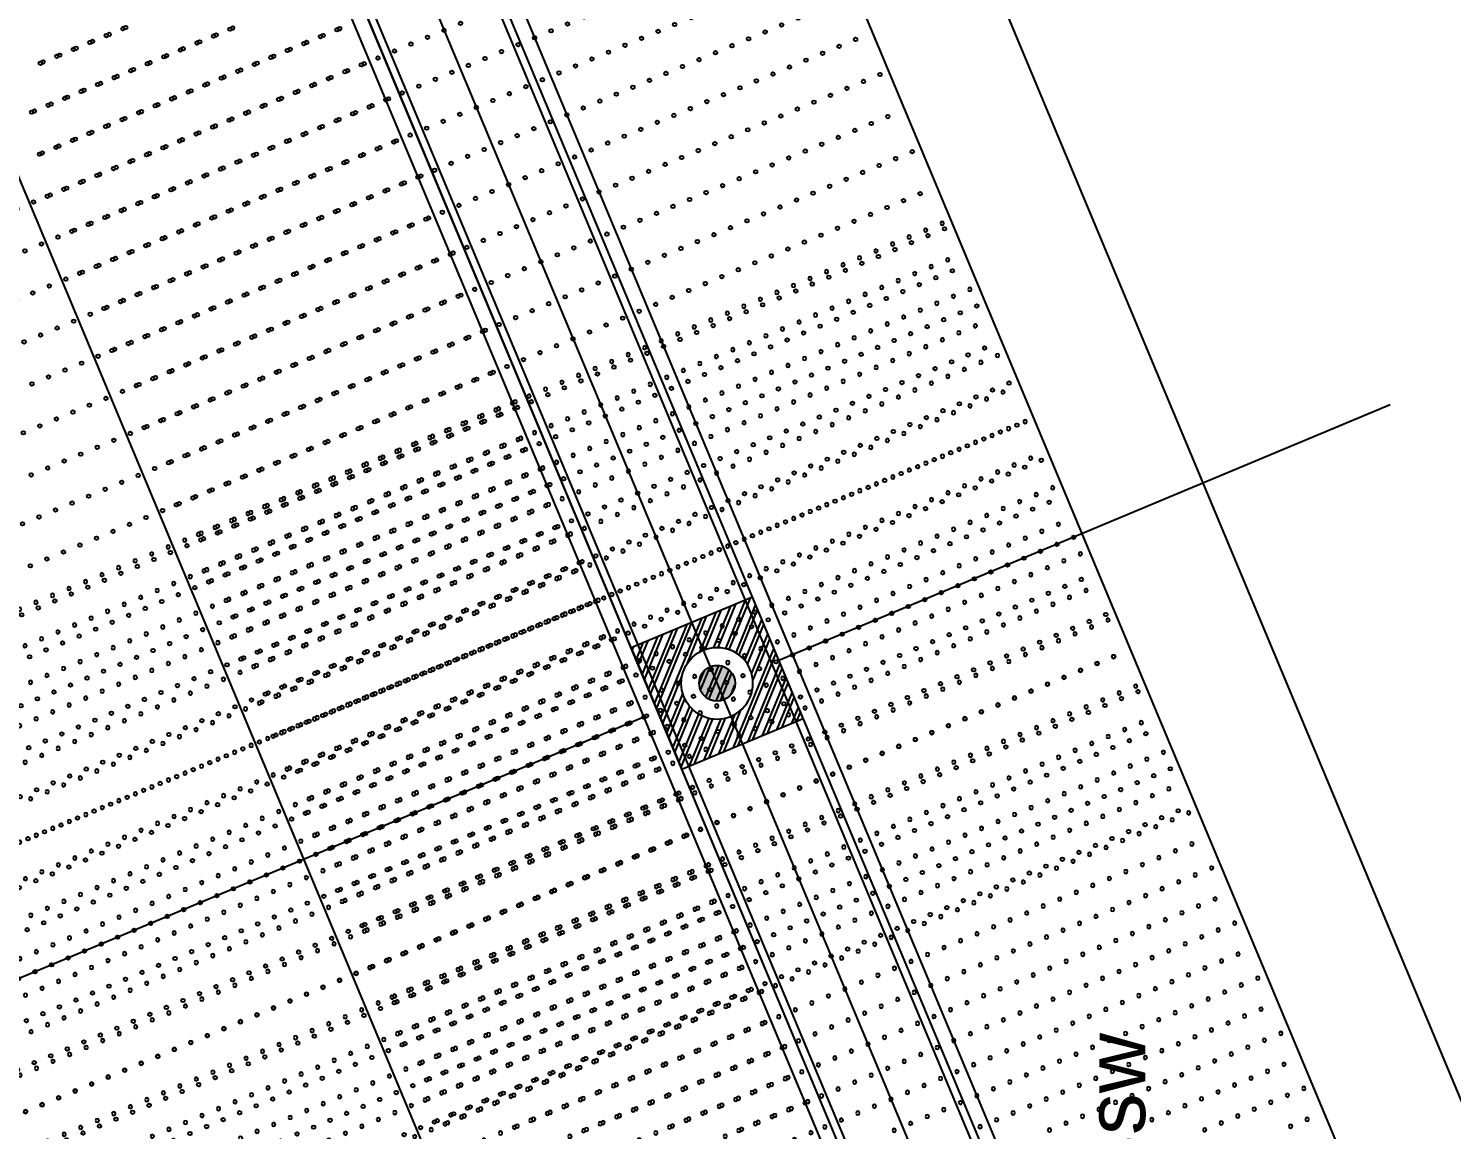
# Model space of a CAD drawing. Header units: millimetres. Extents: x 712803 to 922331, y -1382701 to -1225629.
# Drawn here: x 791282 to 793665, y -1321699 to -1319855 of the extents above; entities that cross this region are included whole.
import ezdxf
from ezdxf.enums import TextEntityAlignment as Align

# ---------------------------------------------------------------- set-up
doc = ezdxf.new("R2010")
doc.units = ezdxf.units.MM
doc.header["$LTSCALE"] = 10
doc.header["$MEASUREMENT"] = 0
doc.linetypes.add('CENTER', pattern=[50.8, 31.75, -6.35, 6.35, -6.35])
for name, color, linetype in [('I—平顶—分格线', 8, 'Continuous'), ('I—平顶—喷淋', 21, 'Continuous'), ('I—平顶—填充01(线状)', 8, 'Continuous'), ('I—平顶—暖通', 144, 'Continuous'), ('I—平顶—灯具', 62, 'Continuous'), ('I—平顶—造型', 122, 'Continuous'), ('I—装饰—尺寸标注', 232, 'Continuous')]:
    doc.layers.add(name, color=color, linetype=linetype)
doc.styles.add('ARIAL', font='arial.ttf')
doc.styles.get("Standard").update_dxf_attribs({"font": 'arial.ttf'})
doc.dimstyles.new('\\M+19557\\M+18F80', dxfattribs={"dimtxt": 2.5, "dimasz": 0.8, "dimexe": 0, "dimexo": 0, "dimgap": 1, "dimtad": 1, "dimdec": 0, "dimzin": 0, "dimdsep": 46, "dimtxsty": 'Standard', "dimblk": 'DOT', "dimcen": 1, "dimaunit": 1, "dimadec": 3, "dimazin": 0, "dimtfac": 1, "dimtdec": 0, "dimtmove": 2, "dimatfit": 3, "dimfxl": 0, "dimtolj": 1, "dimtzin": 0, "dimarcsym": 0})
doc.dimstyles.new('XD30', dxfattribs={"dimscale": 30, "dimtxt": 2.5, "dimasz": 1, "dimexe": 1, "dimexo": 1, "dimgap": 0.8, "dimtad": 1, "dimdec": 0, "dimrnd": 5, "dimdsep": 46, "dimtxsty": 'ARIAL', "dimblk1": 'ARCHTICK', "dimblk2": 'ARCHTICK', "dimsah": 1, "dimcen": -0.9, "dimdle": 1, "dimclrd": 256, "dimclre": 256, "dimclrt": 40, "dimaunit": 1, "dimadec": 0, "dimazin": 0, "dimtfac": 0.35, "dimtdec": 0, "dimtix": 1, "dimtmove": 2, "dimatfit": 3, "dimldrblk": 'ARCHTICK', "dimfxl": 0, "dimtvp": 0.8, "dimtolj": 1, "dimtzin": 0, "dimarcsym": 0})

# ---------------------------------------------------------------- blocks, each defined once
blk = doc.blocks.new('_ArchTick')
at = {"color": 0, "linetype": 'ByBlock', "const_width": 0.15}
blk.add_lwpolyline([(-0.5, -0.5), (0.5, 0.5)], dxfattribs=at)
blk = doc.blocks.new('*D1586')
at = {"layer": 'Defpoints', "color": 0, "ltscale": 50, "transparency": 16777216}
for p in [(712802.6, -1325596.1, 277.1), (794966.1, -1327810.6, 276.8), (794557.8, -1327981.3)]:
    blk.add_point(p, dxfattribs=at)
at = {"layer": 'I—装饰—尺寸标注', "lineweight": -2, "ltscale": 50, "transparency": 16777216}
for p, q in [((781534.8, -1296829.9), (794569.3, -1328009)), ((781408, -1296915.4), (781574.1, -1296846)), ((794673.4, -1327932.9), (794530.1, -1327992.9))]:
    blk.add_line(p, q, dxfattribs=at)
at = {"layer": 'I—装饰—尺寸标注', "lineweight": -2, "ltscale": 50, "transparency": 16777216, "xscale": 30, "yscale": 30, "zscale": 30}
for p, rotation in [((781546.4, -1296857.5), 112.6875065896419), ((794557.8, -1327981.3), 292.6875065896419)]:
    blk.add_blockref('_ArchTick', p, dxfattribs=dict(at, rotation=rotation))
at = {"layer": 'I—装饰—尺寸标注', "color": 40, "ltscale": 50, "transparency": 16777216, "insert": (788109.6, -1312395.4), "char_height": 75, "attachment_point": 5, "rotation": 292.6875, "style": 'ARIAL'}
blk.add_mtext('\\A1;33735', dxfattribs=at)
blk = doc.blocks.new('*U1700')
for p, q in [((269.01, 80.59), (3847.14, 80.59)), ((273.75, 75.85), (3842.4, 75.85)), ((273.75, 40.3), (3842.4, 40.3)), ((3847.14, 0), (269.01, 0)), ((3842.4, 4.74), (273.75, 4.74))]:
    blk.add_line(p, q)
blk = doc.blocks.new('*D175')
at = {"layer": 'Defpoints', "color": 0, "transparency": 16777216}
for p in [(82.5, 69.3), (82.5, 0), (-82.5, 0)]:
    blk.add_point(p, dxfattribs=at)
at = {"color": 0, "transparency": 16777216, "insert": (69.3, 88.9), "char_height": 15, "attachment_point": 5}
blk.add_mtext('\\A1;165', dxfattribs=at)
blk = doc.blocks.new('_Dot')
at = {"color": 0, "linetype": 'ByBlock', "lineweight": -2}
blk.add_line((-0.5, 0), (-1, 0), dxfattribs=at)
at = {"color": 0, "linetype": 'ByBlock', "const_width": 0.5}
blk.add_lwpolyline([(-0.25, 0, 1), (0.25, 0, 1)], format="xyb", close=True, dxfattribs=at)
blk = doc.blocks.new('上下喷1111')
h = blk.add_hatch(color=256)
h.dxf.hatch_style = 1
edge = h.paths.add_edge_path()
edge.add_arc((0, 0), 0.5, 0, 180)
edge.add_arc((0, 0), 0.5, 180, 360)
at = {"elevation": 0}
for points in [[(-1, 0, -1), (1, 0, 0.084041)], [(-1, 0, 1), (1, 0, -0.084041)]]:
    blk.add_lwpolyline(points, format="xyb", dxfattribs=at)
blk.add_lwpolyline([(0.5, 0, 1), (-0.5, 0, 1)], format="xyb", close=True, dxfattribs=at)
blk = doc.blocks.new('4560')
at = {"layer": 'I—平顶—分格线', "color": 3}
for centre in [(-1590, -20), (-1490, -20), (-1390, -20), (-1290, -20), (-1190, -20), (-1090, -20), (-1640, -35), (-1590, -50), (-1540, -35), (-1490, -50), (-1440, -35), (-1390, -50), (-1340, -35), (-1290, -50), (-1240, -35), (-1190, -50), (-1140, -35), (-1090, -50), (-1640, -65), (-1540, -65), (-1440, -65), (-1340, -65), (-1240, -65), (-1140, -65), (-1590, -80), (-1540, -95), (-1490, -80), (-1440, -95), (-1390, -80), (-1340, -95), (-1290, -80), (-1240, -95), (-1190, -80), (-1140, -95), (-1090, -80), (-1590, -110), (-1490, -110), (-1390, -110), (-1290, -110), (-1190, -110), (-1090, -110), (-1590, -140), (-1540, -125), (-1490, -140), (-1440, -125), (-1390, -140), (-1340, -125), (-1290, -140), (-1240, -125), (-1190, -140), (-1140, -125), (-1090, -140), (-1540, -155), (-1440, -155), (-1340, -155), (-1240, -155), (-1140, -155), (-1590, -170), (-1540, -185), (-1490, -170), (-1440, -185), (-1390, -170), (-1340, -185), (-1290, -170), (-1240, -185), (-1190, -170), (-1140, -185), (-1090, -170), (-1590, -200), (-1540, -215), (-1490, -200), (-1440, -215), (-1390, -200), (-1340, -215), (-1290, -200), (-1240, -215), (-1190, -200), (-1140, -215), (-1090, -200), (-1490, -230), (-1390, -230), (-1290, -230), (-1190, -230), (-1090, -230), (-1540, -245), (-1490, -260), (-1440, -245), (-1390, -260), (-1340, -245), (-1290, -260), (-1240, -245), (-1190, -260), (-1140, -245), (-1090, -260), (-1540, -275), (-1440, -275), (-1340, -275), (-1240, -275), (-1140, -275), (-1540, -305), (-1490, -290), (-1440, -305), (-1390, -290), (-1340, -305), (-1290, -290), (-1240, -305), (-1190, -290), (-1140, -305), (-1090, -290), (-1490, -320), (-1440, -335), (-1390, -320), (-1340, -335), (-1290, -320), (-1240, -335), (-1190, -320), (-1140, -335), (-1090, -320), (-1490, -350), (-1390, -350), (-1290, -350), (-1190, -350), (-1090, -350), (-1490, -380), (-1440, -365), (-1390, -380), (-1340, -365), (-1290, -380), (-1240, -365), (-1190, -380), (-1140, -365), (-1090, -380), (-1440, -395), (-1340, -395), (-1240, -395), (-1140, -395), (-1490, -410), (-1440, -425), (-1390, -410), (-1340, -425), (-1290, -410), (-1240, -425), (-1190, -410), (-1140, -425), (-1090, -410), (-1490, -440), (-1440, -455), (-1390, -440), (-1340, -455), (-1290, -440), (-1240, -455), (-1190, -440), (-1140, -455), (-1090, -440), (-1390, -470), (-1290, -470), (-1190, -470), (-1090, -470), (-1440, -485), (-1390, -500), (-1340, -485), (-1290, -500), (-1240, -485), (-1190, -500), (-1140, -485), (-1090, -500), (-1440, -515), (-1340, -515), (-1240, -515), (-1140, -515), (-1440, -545), (-1390, -530), (-1340, -545), (-1290, -530), (-1240, -545), (-1190, -530), (-1140, -545), (-1090, -530), (-1390, -560), (-1290, -560), (-1190, -560), (-1090, -560), (-1390, -590), (-1340, -575), (-1290, -590), (-1240, -575), (-1190, -590), (-1140, -575), (-1090, -590), (-1390, -620), (-1340, -605), (-1290, -620), (-1240, -605), (-1190, -620), (-1140, -605), (-1090, -620), (-1340, -635), (-1240, -635), (-1140, -635), (-1390, -650), (-1340, -665), (-1290, -650), (-1240, -665), (-1190, -650), (-1140, -665), (-1090, -650), (-1390, -680), (-1290, -680), (-1190, -680), (-1090, -680), (-1340, -695), (-1290, -710), (-1240, -695), (-1190, -710), (-1140, -695), (-1090, -710), (-1340, -725), (-1290, -740), (-1240, -725), (-1190, -740), (-1140, -725), (-1090, -740), (-1340, -755), (-1240, -755), (-1140, -755), (-1340, -785), (-1290, -770), (-1240, -785), (-1190, -770), (-1140, -785), (-1090, -770), (-1290, -800), (-1190, -800), (-1090, -800), (-1290, -830), (-1240, -815), (-1190, -830), (-1140, -815), (-1090, -830), (-1290, -860), (-1240, -845), (-1190, -860), (-1140, -845), (-1090, -860), (-1240, -875), (-1140, -875), (-1290, -890), (-1240, -905), (-1190, -890), (-1140, -905), (-1090, -890), (-1290, -920), (-1190, -920), (-1090, -920), (-1240, -935), (-1190, -950), (-1140, -935), (-1090, -950), (-1240, -965), (-1190, -980), (-1140, -965), (-1090, -980), (-1240, -995), (-1140, -995), (-1240, -1025), (-1190, -1010), (-1140, -1025), (-1090, -1010), (-1190, -1040), (-1090, -1040), (-1190, -1070), (-1140, -1055), (-1090, -1070), (-1140, -1085), (-1190, -1100), (-1140, -1115), (-1090, -1100), (-1190, -1130), (-1140, -1145), (-1090, -1130), (-1190, -1160), (-1090, -1160), (-1140, -1175), (-1090, -1190), (-1140, -1205), (-1140, -1235), (-1090, -1220), (-1140, -1265), (-1090, -1250), (-1090, -1280), (-1090, -1310), (-1090, -1340), (-1090, -1370)]:
    blk.add_circle(centre, 3, dxfattribs=at)
at = {"layer": 'I—平顶—分格线'}
for centre in [(-980, -20), (-860, -20), (-740, -20), (-620, -20), (-500, -20), (-380, -20), (-260, -20), (-140, -20), (-20, -20), (-1040, -35), (-980, -50), (-920, -35), (-860, -50), (-800, -35), (-740, -50), (-680, -35), (-620, -50), (-560, -35), (-500, -50), (-440, -35), (-380, -50), (-320, -35), (-260, -50), (-200, -35), (-140, -50), (-80, -35), (-20, -50), (-1040, -65), (-920, -65), (-800, -65), (-680, -65), (-560, -65), (-440, -65), (-320, -65), (-200, -65), (-80, -65), (-1040, -95), (-980, -80), (-920, -95), (-860, -80), (-800, -95), (-740, -80), (-680, -95), (-620, -80), (-560, -95), (-500, -80), (-440, -95), (-380, -80), (-320, -95), (-260, -80), (-200, -95), (-140, -80), (-80, -95), (-20, -80), (-980, -110), (-860, -110), (-740, -110), (-620, -110), (-500, -110), (-380, -110), (-260, -110), (-140, -110), (-20, -110), (-1040, -125), (-980, -140), (-920, -125), (-860, -140), (-800, -125), (-740, -140), (-680, -125), (-620, -140), (-560, -125), (-500, -140), (-440, -125), (-380, -140), (-320, -125), (-260, -140), (-200, -125), (-140, -140), (-80, -125), (-20, -140), (-1040, -155), (-920, -155), (-800, -155), (-680, -155), (-560, -155), (-440, -155), (-320, -155), (-200, -155), (-80, -155), (-1040, -185), (-980, -170), (-920, -185), (-860, -170), (-800, -185), (-740, -170), (-680, -185), (-620, -170), (-560, -185), (-500, -170), (-440, -185), (-380, -170), (-320, -185), (-260, -170), (-200, -185), (-140, -170), (-80, -185), (-20, -170), (-1040, -215), (-980, -200), (-920, -215), (-860, -200), (-800, -215), (-740, -200), (-680, -215), (-620, -200), (-560, -215), (-500, -200), (-440, -215), (-380, -200), (-320, -215), (-260, -200), (-200, -215), (-140, -200), (-80, -215), (-20, -200), (-980, -230), (-860, -230), (-740, -230), (-620, -230), (-500, -230), (-380, -230), (-260, -230), (-140, -230), (-20, -230), (-1040, -245), (-980, -260), (-920, -245), (-860, -260), (-800, -245), (-740, -260), (-680, -245), (-620, -260), (-560, -245), (-500, -260), (-440, -245), (-380, -260), (-320, -245), (-260, -260), (-200, -245), (-140, -260), (-80, -245), (-20, -260), (-1040, -275), (-920, -275), (-800, -275), (-680, -275), (-560, -275), (-440, -275), (-320, -275), (-200, -275), (-80, -275), (-1040, -305), (-980, -290), (-920, -305), (-860, -290), (-800, -305), (-740, -290), (-680, -305), (-620, -290), (-560, -305), (-500, -290), (-440, -305), (-380, -290), (-320, -305), (-260, -290), (-200, -305), (-140, -290), (-80, -305), (-20, -290), (-1040, -335), (-980, -320), (-920, -335), (-860, -320), (-800, -335), (-740, -320), (-680, -335), (-620, -320), (-560, -335), (-500, -320), (-440, -335), (-380, -320), (-320, -335), (-260, -320), (-200, -335), (-140, -320), (-80, -335), (-20, -320), (-980, -350), (-860, -350), (-740, -350), (-620, -350), (-500, -350), (-380, -350), (-260, -350), (-140, -350), (-20, -350), (-1040, -365), (-980, -380), (-920, -365), (-860, -380), (-800, -365), (-740, -380), (-680, -365), (-620, -380), (-560, -365), (-500, -380), (-440, -365), (-380, -380), (-320, -365), (-260, -380), (-200, -365), (-140, -380), (-80, -365), (-20, -380), (-1040, -395), (-920, -395), (-800, -395), (-680, -395), (-560, -395), (-440, -395), (-320, -395), (-200, -395), (-80, -395), (-1040, -425), (-980, -410), (-920, -425), (-860, -410), (-800, -425), (-740, -410), (-680, -425), (-620, -410), (-560, -425), (-500, -410), (-440, -425), (-380, -410), (-320, -425), (-260, -410), (-200, -425), (-140, -410), (-80, -425), (-20, -410), (-1040, -455), (-980, -440), (-920, -455), (-860, -440), (-800, -455), (-740, -440), (-680, -455), (-620, -440), (-560, -455), (-500, -440), (-440, -455), (-380, -440), (-320, -455), (-260, -440), (-200, -455), (-140, -440), (-80, -455), (-20, -440), (-980, -470), (-860, -470), (-740, -470), (-620, -470), (-500, -470), (-380, -470), (-260, -470), (-140, -470), (-20, -470), (-1040, -485), (-980, -500), (-920, -485), (-860, -500), (-800, -485), (-740, -500), (-680, -485), (-620, -500), (-560, -485), (-500, -500), (-440, -485), (-380, -500), (-320, -485), (-260, -500), (-200, -485), (-140, -500), (-80, -485), (-20, -500), (-1040, -515), (-920, -515), (-800, -515), (-680, -515), (-560, -515), (-440, -515), (-320, -515), (-200, -515), (-80, -515), (-1040, -545), (-980, -530), (-920, -545), (-860, -530), (-800, -545), (-740, -530), (-680, -545), (-620, -530), (-560, -545), (-500, -530), (-440, -545), (-380, -530), (-320, -545), (-260, -530), (-200, -545), (-140, -530), (-80, -545), (-20, -530), (-980, -560), (-860, -560), (-740, -560), (-620, -560), (-500, -560), (-380, -560), (-260, -560), (-140, -560), (-20, -560), (-1040, -575), (-980, -590), (-920, -575), (-860, -590), (-800, -575), (-740, -590), (-680, -575), (-620, -590), (-560, -575), (-500, -590), (-440, -575), (-380, -590), (-320, -575), (-260, -590), (-200, -575), (-140, -590), (-80, -575), (-20, -590), (-1040, -605), (-980, -620), (-920, -605), (-860, -620), (-800, -605), (-740, -620), (-680, -605), (-620, -620), (-560, -605), (-500, -620), (-440, -605), (-380, -620), (-320, -605), (-260, -620), (-200, -605), (-140, -620), (-80, -605), (-20, -620), (-1040, -635), (-920, -635), (-800, -635), (-680, -635), (-560, -635), (-440, -635), (-320, -635), (-200, -635), (-80, -635), (-1040, -665), (-980, -650), (-920, -665), (-860, -650), (-800, -665), (-740, -650), (-680, -665), (-620, -650), (-560, -665), (-500, -650), (-440, -665), (-380, -650), (-320, -665), (-260, -650), (-200, -665), (-140, -650), (-80, -665), (-20, -650), (-980, -680), (-860, -680), (-740, -680), (-620, -680), (-500, -680), (-380, -680), (-260, -680), (-140, -680), (-20, -680), (-1040, -695), (-980, -710), (-920, -695), (-860, -710), (-800, -695), (-740, -710), (-680, -695), (-620, -710), (-560, -695), (-500, -710), (-440, -695), (-380, -710), (-320, -695), (-260, -710), (-200, -695), (-140, -710), (-80, -695), (-20, -710), (-1040, -725), (-980, -740), (-920, -725), (-860, -740), (-800, -725), (-740, -740), (-680, -725), (-620, -740), (-560, -725), (-500, -740), (-440, -725), (-380, -740), (-320, -725), (-260, -740), (-200, -725), (-140, -740), (-80, -725), (-20, -740), (-1040, -755), (-920, -755), (-800, -755), (-680, -755), (-560, -755), (-440, -755), (-320, -755), (-200, -755), (-80, -755), (-1040, -785), (-980, -770), (-920, -785), (-860, -770), (-800, -785), (-740, -770), (-680, -785), (-620, -770), (-560, -785), (-500, -770), (-440, -785), (-380, -770), (-320, -785), (-260, -770), (-200, -785), (-140, -770), (-80, -785), (-20, -770), (-980, -800), (-860, -800), (-740, -800), (-620, -800), (-500, -800), (-380, -800), (-260, -800), (-140, -800), (-20, -800), (-1040, -815), (-980, -830), (-920, -815), (-860, -830), (-800, -815), (-740, -830), (-680, -815), (-620, -830), (-560, -815), (-500, -830), (-440, -815), (-380, -830), (-320, -815), (-260, -830), (-200, -815), (-140, -830), (-80, -815), (-20, -830), (-1040, -845), (-980, -860), (-920, -845), (-860, -860), (-800, -845), (-740, -860), (-680, -845), (-620, -860), (-560, -845), (-500, -860), (-440, -845), (-380, -860), (-320, -845), (-260, -860), (-200, -845), (-140, -860), (-80, -845), (-20, -860), (-1040, -875), (-920, -875), (-800, -875), (-680, -875), (-560, -875), (-440, -875), (-320, -875), (-200, -875), (-80, -875), (-1040, -905), (-980, -890), (-920, -905), (-860, -890), (-800, -905), (-740, -890), (-680, -905), (-620, -890), (-560, -905), (-500, -890), (-440, -905), (-380, -890), (-320, -905), (-260, -890), (-200, -905), (-140, -890), (-80, -905), (-20, -890), (-980, -920), (-860, -920), (-740, -920), (-620, -920), (-500, -920), (-380, -920), (-260, -920), (-140, -920), (-20, -920), (-1040, -935), (-980, -950), (-920, -935), (-860, -950), (-800, -935), (-740, -950), (-680, -935), (-620, -950), (-560, -935), (-500, -950), (-440, -935), (-380, -950), (-320, -935), (-260, -950), (-200, -935), (-140, -950), (-80, -935), (-20, -950), (-1040, -965), (-980, -980), (-920, -965), (-860, -980), (-800, -965), (-740, -980), (-680, -965), (-620, -980), (-560, -965), (-500, -980), (-440, -965), (-380, -980), (-320, -965), (-260, -980), (-200, -965), (-140, -980), (-80, -965), (-20, -980), (-1040, -995), (-920, -995), (-800, -995), (-680, -995), (-560, -995), (-440, -995), (-320, -995), (-200, -995), (-80, -995), (-1040, -1025), (-980, -1010), (-920, -1025), (-860, -1010), (-800, -1025), (-740, -1010), (-680, -1025), (-620, -1010), (-560, -1025), (-500, -1010), (-440, -1025), (-380, -1010), (-320, -1025), (-260, -1010), (-200, -1025), (-140, -1010), (-80, -1025), (-20, -1010), (-980, -1040), (-860, -1040), (-740, -1040), (-620, -1040), (-500, -1040), (-380, -1040), (-260, -1040), (-140, -1040), (-20, -1040), (-1040, -1055), (-980, -1070), (-920, -1055), (-860, -1070), (-800, -1055), (-740, -1070), (-680, -1055), (-620, -1070), (-560, -1055), (-500, -1070), (-440, -1055), (-380, -1070), (-320, -1055), (-260, -1070), (-200, -1055), (-140, -1070), (-80, -1055), (-20, -1070), (-1040, -1085), (-920, -1085), (-800, -1085), (-680, -1085), (-560, -1085), (-440, -1085), (-320, -1085), (-200, -1085), (-80, -1085), (-1040, -1115), (-980, -1100), (-920, -1115), (-860, -1100), (-800, -1115), (-740, -1100), (-680, -1115), (-620, -1100), (-560, -1115), (-500, -1100), (-440, -1115), (-380, -1100), (-320, -1115), (-260, -1100), (-200, -1115), (-140, -1100), (-80, -1115), (-20, -1100), (-1040, -1145), (-980, -1130), (-920, -1145), (-860, -1130), (-800, -1145), (-740, -1130), (-680, -1145), (-620, -1130), (-560, -1145), (-500, -1130), (-440, -1145), (-380, -1130), (-320, -1145), (-260, -1130), (-200, -1145), (-140, -1130), (-80, -1145), (-20, -1130), (-980, -1160), (-860, -1160), (-740, -1160), (-620, -1160), (-500, -1160), (-380, -1160), (-260, -1160), (-140, -1160), (-20, -1160), (-1040, -1175), (-980, -1190), (-920, -1175), (-860, -1190), (-800, -1175), (-740, -1190), (-680, -1175), (-620, -1190), (-560, -1175), (-500, -1190), (-440, -1175), (-380, -1190), (-320, -1175), (-260, -1190), (-200, -1175), (-140, -1190), (-80, -1175), (-20, -1190), (-1040, -1205), (-920, -1205), (-800, -1205), (-680, -1205), (-560, -1205), (-440, -1205), (-320, -1205), (-200, -1205), (-80, -1205), (-1040, -1235), (-980, -1220), (-920, -1235), (-860, -1220), (-800, -1235), (-740, -1220), (-680, -1235), (-620, -1220), (-560, -1235), (-500, -1220), (-440, -1235), (-380, -1220), (-320, -1235), (-260, -1220), (-200, -1235), (-140, -1220), (-80, -1235), (-20, -1220), (-1040, -1265), (-980, -1250), (-920, -1265), (-860, -1250), (-800, -1265), (-740, -1250), (-680, -1265), (-620, -1250), (-560, -1265), (-500, -1250), (-440, -1265), (-380, -1250), (-320, -1265), (-260, -1250), (-200, -1265), (-140, -1250), (-80, -1265), (-20, -1250), (-980, -1280), (-860, -1280), (-740, -1280), (-620, -1280), (-500, -1280), (-380, -1280), (-260, -1280), (-140, -1280), (-20, -1280), (-1040, -1295), (-980, -1310), (-920, -1295), (-860, -1310), (-800, -1295), (-740, -1310), (-680, -1295), (-620, -1310), (-560, -1295), (-500, -1310), (-440, -1295), (-380, -1310), (-320, -1295), (-260, -1310), (-200, -1295), (-140, -1310), (-80, -1295), (-20, -1310), (-1040, -1325), (-920, -1325), (-800, -1325), (-680, -1325), (-560, -1325), (-440, -1325), (-320, -1325), (-200, -1325), (-80, -1325), (-1040, -1355), (-980, -1340), (-920, -1355), (-860, -1340), (-800, -1355), (-740, -1340), (-680, -1355), (-620, -1340), (-560, -1355), (-500, -1340), (-440, -1355), (-380, -1340), (-320, -1355), (-260, -1340), (-200, -1355), (-140, -1340), (-80, -1355), (-20, -1340), (-1040, -1385), (-980, -1370), (-920, -1385), (-860, -1370), (-800, -1385), (-740, -1370), (-680, -1385), (-620, -1370), (-560, -1385), (-500, -1370), (-440, -1385), (-380, -1370), (-320, -1385), (-260, -1370), (-200, -1385), (-140, -1370), (-80, -1385), (-20, -1370)]:
    blk.add_circle(centre, 3, dxfattribs=at)
blk = doc.blocks.new('70')
at = {"layer": 'I—平顶—分格线', "color": 1}
for centre in [(90, -1080), (120, -1080), (150, -1080), (180, -1080), (210, -1080), (240, -1080), (870, -1080), (900, -1080), (930, -1080), (960, -1080), (990, -1080), (1020, -1080), (45, -1150), (75, -1150), (105, -1150), (135, -1150), (165, -1150), (195, -1150), (225, -1150), (255, -1150), (285, -1150), (315, -1150), (345, -1150), (375, -1150), (405, -1150), (825, -1150), (855, -1150), (885, -1150), (915, -1150), (945, -1150), (975, -1150), (1005, -1150), (1035, -1150), (1065, -1150), (1095, -1150), (1125, -1150), (1155, -1150), (1185, -1150), (30, -1220), (60, -1220), (90, -1220), (120, -1220), (150, -1220), (180, -1220), (210, -1220), (240, -1220), (270, -1220), (300, -1220), (330, -1220), (360, -1220), (390, -1220), (420, -1220), (450, -1220), (480, -1220), (510, -1220), (540, -1220), (570, -1220), (810, -1220), (840, -1220), (870, -1220), (900, -1220), (930, -1220), (960, -1220), (990, -1220), (1020, -1220), (1050, -1220), (1080, -1220), (1110, -1220), (1140, -1220), (1170, -1220), (1200, -1220), (1230, -1220), (1260, -1220), (1290, -1220), (1320, -1220), (1350, -1220), (15, -1290), (45, -1290), (75, -1290), (105, -1290), (135, -1290), (165, -1290), (195, -1290), (225, -1290), (255, -1290), (285, -1290), (315, -1290), (345, -1290), (375, -1290), (405, -1290), (435, -1290), (465, -1290), (495, -1290), (525, -1290), (555, -1290), (585, -1290), (615, -1290), (645, -1290), (675, -1290), (705, -1290), (735, -1290), (765, -1290), (795, -1290), (825, -1290), (855, -1290), (885, -1290), (915, -1290), (945, -1290), (975, -1290), (1005, -1290), (1035, -1290), (1065, -1290), (1095, -1290), (1125, -1290), (1155, -1290), (1185, -1290), (1215, -1290), (1245, -1290), (1275, -1290), (1305, -1290), (1335, -1290), (1365, -1290), (30, -1360), (60, -1360), (90, -1360), (120, -1360), (150, -1360), (180, -1360), (210, -1360), (240, -1360), (270, -1360), (300, -1360), (330, -1360), (360, -1360), (390, -1360), (420, -1360), (450, -1360), (480, -1360), (510, -1360), (540, -1360), (570, -1360), (600, -1360), (630, -1360), (660, -1360), (690, -1360), (720, -1360), (750, -1360), (780, -1360), (810, -1360), (840, -1360), (870, -1360), (900, -1360), (930, -1360), (960, -1360), (990, -1360), (1020, -1360), (1050, -1360), (1080, -1360), (1110, -1360), (1140, -1360), (1170, -1360), (1200, -1360), (1230, -1360), (1260, -1360), (1290, -1360), (1320, -1360), (1350, -1360), (1380, -1360), (15, -1430), (45, -1430), (75, -1430), (105, -1430), (135, -1430), (165, -1430), (195, -1430), (225, -1430), (255, -1430), (285, -1430), (315, -1430), (345, -1430), (375, -1430), (405, -1430), (435, -1430), (465, -1430), (495, -1430), (525, -1430), (555, -1430), (585, -1430), (615, -1430), (645, -1430), (675, -1430), (705, -1430), (735, -1430), (765, -1430), (795, -1430), (825, -1430), (855, -1430), (885, -1430), (915, -1430), (945, -1430), (975, -1430), (1005, -1430), (1035, -1430), (1065, -1430), (1095, -1430), (1125, -1430), (1155, -1430), (1185, -1430), (1215, -1430), (1245, -1430), (1275, -1430), (1305, -1430), (1335, -1430), (1365, -1430), (30, -1500), (60, -1500), (90, -1500), (120, -1500), (150, -1500), (180, -1500), (210, -1500), (240, -1500), (270, -1500), (300, -1500), (330, -1500), (360, -1500), (390, -1500), (420, -1500), (450, -1500), (480, -1500), (510, -1500), (540, -1500), (570, -1500), (600, -1500), (630, -1500), (660, -1500), (690, -1500), (720, -1500), (750, -1500), (780, -1500), (810, -1500), (840, -1500), (870, -1500), (900, -1500), (930, -1500), (960, -1500), (990, -1500), (1020, -1500), (1050, -1500), (1080, -1500), (1110, -1500), (1140, -1500), (1170, -1500), (1200, -1500), (1230, -1500), (1260, -1500), (1290, -1500), (1320, -1500), (1350, -1500), (1380, -1500), (15, -1570), (45, -1570), (75, -1570), (105, -1570), (135, -1570), (165, -1570), (195, -1570), (225, -1570), (255, -1570), (285, -1570), (315, -1570), (345, -1570), (375, -1570), (405, -1570), (435, -1570), (465, -1570), (495, -1570), (525, -1570), (555, -1570), (585, -1570), (615, -1570), (645, -1570), (675, -1570), (705, -1570), (735, -1570), (765, -1570), (795, -1570), (825, -1570), (855, -1570), (885, -1570), (915, -1570), (945, -1570), (975, -1570), (1005, -1570), (1035, -1570), (1065, -1570), (1095, -1570), (1125, -1570), (1155, -1570), (1185, -1570), (1215, -1570), (1245, -1570), (1275, -1570), (1305, -1570), (1335, -1570), (1365, -1570), (30, -1640), (60, -1640), (90, -1640), (120, -1640), (150, -1640), (180, -1640), (210, -1640), (240, -1640), (270, -1640), (300, -1640), (330, -1640), (360, -1640), (390, -1640), (420, -1640), (450, -1640), (480, -1640), (510, -1640), (540, -1640), (570, -1640), (600, -1640), (630, -1640), (660, -1640), (690, -1640), (720, -1640), (750, -1640), (780, -1640), (810, -1640), (840, -1640), (870, -1640), (900, -1640), (930, -1640), (960, -1640), (990, -1640), (1020, -1640), (1050, -1640), (1080, -1640), (1110, -1640), (1140, -1640), (1170, -1640), (1200, -1640), (1230, -1640), (1260, -1640), (1290, -1640), (1320, -1640), (1350, -1640), (1380, -1640), (15, -1710), (45, -1710), (75, -1710), (105, -1710), (135, -1710), (165, -1710), (195, -1710), (225, -1710), (255, -1710), (285, -1710), (315, -1710), (345, -1710), (375, -1710), (405, -1710), (435, -1710), (465, -1710), (495, -1710), (525, -1710), (555, -1710), (585, -1710), (615, -1710), (645, -1710), (675, -1710), (705, -1710), (735, -1710), (765, -1710), (795, -1710), (825, -1710), (855, -1710), (885, -1710), (915, -1710), (945, -1710), (975, -1710), (1005, -1710), (1035, -1710), (1065, -1710), (1095, -1710), (1125, -1710), (1155, -1710), (1185, -1710), (1215, -1710), (1245, -1710), (1275, -1710), (1305, -1710), (1335, -1710), (1365, -1710), (30, -1780), (60, -1780), (90, -1780), (120, -1780), (150, -1780), (180, -1780), (210, -1780), (240, -1780), (270, -1780), (300, -1780), (330, -1780), (360, -1780), (390, -1780), (420, -1780), (450, -1780), (480, -1780), (510, -1780), (540, -1780), (570, -1780), (600, -1780), (630, -1780), (660, -1780), (690, -1780), (720, -1780), (750, -1780), (780, -1780), (810, -1780), (840, -1780), (870, -1780), (900, -1780), (930, -1780), (960, -1780), (990, -1780), (1020, -1780), (1050, -1780), (1080, -1780), (1110, -1780), (1140, -1780), (1170, -1780), (1200, -1780), (1230, -1780), (1260, -1780), (1290, -1780), (1320, -1780), (1350, -1780), (1380, -1780), (15, -1850), (45, -1850), (75, -1850), (105, -1850), (135, -1850), (165, -1850), (195, -1850), (225, -1850), (255, -1850), (285, -1850), (315, -1850), (345, -1850), (375, -1850), (405, -1850), (435, -1850), (465, -1850), (495, -1850), (525, -1850), (555, -1850), (585, -1850), (615, -1850), (645, -1850), (675, -1850), (705, -1850), (735, -1850), (765, -1850), (795, -1850), (825, -1850), (855, -1850), (885, -1850), (915, -1850), (945, -1850), (975, -1850), (1005, -1850), (1035, -1850), (1065, -1850), (1095, -1850), (1125, -1850), (1155, -1850), (1185, -1850), (1215, -1850), (1245, -1850), (1275, -1850), (1305, -1850), (1335, -1850), (1365, -1850), (30, -1920), (60, -1920), (90, -1920), (120, -1920), (150, -1920), (180, -1920), (210, -1920), (240, -1920), (270, -1920), (300, -1920), (330, -1920), (360, -1920), (390, -1920), (420, -1920), (450, -1920), (480, -1920), (510, -1920), (540, -1920), (570, -1920), (600, -1920), (630, -1920), (660, -1920), (690, -1920), (720, -1920), (750, -1920), (780, -1920), (810, -1920), (840, -1920), (870, -1920), (900, -1920), (930, -1920), (960, -1920), (990, -1920), (1020, -1920), (1050, -1920), (1080, -1920), (1110, -1920), (1140, -1920), (1170, -1920), (1200, -1920), (1230, -1920), (1260, -1920), (1290, -1920), (1320, -1920), (1350, -1920), (1380, -1920), (15, -1990), (45, -1990), (75, -1990), (105, -1990), (135, -1990), (165, -1990), (195, -1990), (225, -1990), (255, -1990), (285, -1990), (315, -1990), (345, -1990), (375, -1990), (405, -1990), (435, -1990), (465, -1990), (495, -1990), (525, -1990), (555, -1990), (585, -1990), (615, -1990), (645, -1990), (675, -1990), (705, -1990), (735, -1990), (765, -1990), (795, -1990), (825, -1990), (855, -1990), (885, -1990), (915, -1990), (945, -1990), (975, -1990), (1005, -1990), (1035, -1990), (1065, -1990), (1095, -1990), (1125, -1990), (1155, -1990), (1185, -1990), (1215, -1990), (1245, -1990), (1275, -1990), (1305, -1990), (1335, -1990), (1365, -1990), (30, -2060), (60, -2060), (90, -2060), (120, -2060), (150, -2060), (180, -2060), (210, -2060), (240, -2060), (270, -2060), (300, -2060), (330, -2060), (360, -2060), (390, -2060), (420, -2060), (450, -2060), (480, -2060), (510, -2060), (540, -2060), (570, -2060), (600, -2060), (630, -2060), (660, -2060), (690, -2060), (720, -2060), (750, -2060), (780, -2060), (810, -2060), (840, -2060), (870, -2060), (900, -2060), (930, -2060), (960, -2060), (990, -2060), (1020, -2060), (1050, -2060), (1080, -2060), (1110, -2060), (1140, -2060), (1170, -2060), (1200, -2060), (1230, -2060), (1260, -2060), (1290, -2060), (1320, -2060), (1350, -2060), (1380, -2060), (15, -2130), (45, -2130), (75, -2130), (105, -2130), (135, -2130), (165, -2130), (195, -2130), (225, -2130), (255, -2130), (285, -2130), (315, -2130), (345, -2130), (375, -2130), (405, -2130), (435, -2130), (465, -2130), (495, -2130), (525, -2130), (555, -2130), (585, -2130), (615, -2130), (645, -2130), (675, -2130), (705, -2130), (735, -2130), (765, -2130), (795, -2130), (825, -2130), (855, -2130), (885, -2130), (915, -2130), (945, -2130), (975, -2130), (1005, -2130), (1035, -2130), (1065, -2130), (1095, -2130), (1125, -2130), (1155, -2130), (1185, -2130), (1215, -2130), (1245, -2130), (1275, -2130), (1305, -2130), (1335, -2130), (1365, -2130), (30, -2200), (60, -2200), (90, -2200), (120, -2200), (150, -2200), (180, -2200), (210, -2200), (240, -2200), (270, -2200), (300, -2200), (330, -2200), (360, -2200), (390, -2200), (420, -2200), (450, -2200), (480, -2200), (510, -2200), (540, -2200), (570, -2200), (600, -2200), (630, -2200), (660, -2200), (690, -2200), (720, -2200), (750, -2200), (780, -2200), (810, -2200), (840, -2200), (870, -2200), (900, -2200), (930, -2200), (960, -2200), (990, -2200), (1020, -2200), (1050, -2200), (1080, -2200), (1110, -2200), (1140, -2200), (1170, -2200), (1200, -2200), (1230, -2200), (1260, -2200), (1290, -2200), (1320, -2200), (1350, -2200), (1380, -2200), (15, -2270), (45, -2270), (75, -2270), (105, -2270), (135, -2270), (165, -2270), (195, -2270), (225, -2270), (255, -2270), (285, -2270), (315, -2270), (345, -2270), (375, -2270), (405, -2270), (435, -2270), (465, -2270), (495, -2270), (525, -2270), (555, -2270), (585, -2270), (615, -2270), (645, -2270), (675, -2270), (705, -2270), (735, -2270), (765, -2270), (795, -2270), (825, -2270), (855, -2270), (885, -2270), (915, -2270), (945, -2270), (975, -2270), (1005, -2270), (1035, -2270), (1065, -2270), (1095, -2270), (1125, -2270), (1155, -2270), (1185, -2270), (1215, -2270), (1245, -2270), (1275, -2270), (1305, -2270), (1335, -2270), (1365, -2270), (30, -2340), (60, -2340), (90, -2340), (120, -2340), (150, -2340), (180, -2340), (210, -2340), (240, -2340), (270, -2340), (300, -2340), (330, -2340), (360, -2340), (390, -2340), (420, -2340), (450, -2340), (480, -2340), (510, -2340), (540, -2340), (570, -2340), (600, -2340), (630, -2340), (660, -2340), (690, -2340), (720, -2340), (750, -2340), (780, -2340), (810, -2340), (840, -2340), (870, -2340), (900, -2340), (930, -2340), (960, -2340), (990, -2340), (1020, -2340), (1050, -2340), (1080, -2340), (1110, -2340), (1140, -2340), (1170, -2340), (1200, -2340), (1230, -2340), (1260, -2340), (1290, -2340), (1320, -2340), (1350, -2340), (1380, -2340), (15, -2410), (45, -2410), (75, -2410), (105, -2410), (135, -2410), (165, -2410), (195, -2410), (225, -2410), (255, -2410), (285, -2410), (315, -2410), (345, -2410), (375, -2410), (405, -2410), (435, -2410), (465, -2410), (495, -2410), (525, -2410), (555, -2410), (585, -2410), (615, -2410), (645, -2410), (675, -2410), (705, -2410), (735, -2410), (765, -2410), (795, -2410), (825, -2410), (855, -2410), (885, -2410), (915, -2410), (945, -2410), (975, -2410), (1005, -2410), (1035, -2410), (1065, -2410), (1095, -2410), (1125, -2410), (1155, -2410), (1185, -2410), (1215, -2410), (1245, -2410), (1275, -2410), (1305, -2410), (1335, -2410), (1365, -2410), (30, -2480), (60, -2480), (90, -2480), (120, -2480), (150, -2480), (180, -2480), (210, -2480), (240, -2480), (270, -2480), (300, -2480), (330, -2480), (360, -2480), (390, -2480), (420, -2480), (450, -2480), (480, -2480), (510, -2480), (540, -2480), (570, -2480), (600, -2480), (630, -2480), (660, -2480), (690, -2480), (720, -2480), (750, -2480), (780, -2480), (810, -2480), (840, -2480), (870, -2480), (900, -2480), (930, -2480), (960, -2480), (990, -2480), (1020, -2480), (1050, -2480), (1080, -2480), (1110, -2480), (1140, -2480), (1170, -2480), (1200, -2480), (1230, -2480), (1260, -2480), (1290, -2480), (1320, -2480), (1350, -2480), (1380, -2480), (15, -2550), (45, -2550), (75, -2550), (105, -2550), (135, -2550), (165, -2550), (195, -2550), (225, -2550), (255, -2550), (285, -2550), (315, -2550), (345, -2550), (375, -2550), (405, -2550), (435, -2550), (465, -2550), (495, -2550), (525, -2550), (555, -2550), (585, -2550), (615, -2550), (645, -2550), (675, -2550), (705, -2550), (735, -2550), (765, -2550), (795, -2550), (825, -2550), (855, -2550), (885, -2550), (915, -2550), (945, -2550), (975, -2550), (1005, -2550), (1035, -2550), (1065, -2550), (1095, -2550), (1125, -2550), (1155, -2550), (1185, -2550), (1215, -2550), (1245, -2550), (1275, -2550), (1305, -2550), (1335, -2550), (1365, -2550), (30, -2620), (60, -2620), (90, -2620), (120, -2620), (150, -2620), (180, -2620), (210, -2620), (240, -2620), (270, -2620), (300, -2620), (330, -2620), (360, -2620), (390, -2620), (420, -2620), (450, -2620), (480, -2620), (510, -2620), (540, -2620), (570, -2620), (600, -2620), (630, -2620), (660, -2620), (690, -2620), (720, -2620), (750, -2620), (780, -2620), (810, -2620), (840, -2620), (870, -2620), (900, -2620), (930, -2620), (960, -2620), (990, -2620), (1020, -2620), (1050, -2620), (1080, -2620), (1110, -2620), (1140, -2620), (1170, -2620), (1200, -2620), (1230, -2620), (1260, -2620), (1290, -2620), (1320, -2620), (1350, -2620), (1380, -2620), (15, -2690), (45, -2690), (75, -2690), (105, -2690), (135, -2690), (165, -2690), (195, -2690), (225, -2690), (255, -2690), (285, -2690), (315, -2690), (345, -2690), (375, -2690), (405, -2690), (435, -2690), (465, -2690), (495, -2690), (525, -2690), (555, -2690), (585, -2690), (615, -2690), (645, -2690), (675, -2690), (705, -2690), (735, -2690), (765, -2690), (795, -2690), (825, -2690), (855, -2690), (885, -2690), (915, -2690), (945, -2690), (975, -2690), (1005, -2690), (1035, -2690), (1065, -2690), (1095, -2690), (1125, -2690), (1155, -2690), (1185, -2690), (1215, -2690), (1245, -2690), (1275, -2690), (1305, -2690), (1335, -2690), (1365, -2690), (30, -2760), (60, -2760), (90, -2760), (120, -2760), (150, -2760), (180, -2760), (210, -2760), (240, -2760), (270, -2760), (300, -2760), (330, -2760), (360, -2760), (390, -2760), (420, -2760), (450, -2760), (480, -2760), (510, -2760), (540, -2760), (570, -2760), (600, -2760), (630, -2760), (660, -2760), (690, -2760), (720, -2760), (750, -2760), (780, -2760), (810, -2760), (840, -2760), (870, -2760), (900, -2760), (930, -2760), (960, -2760), (990, -2760), (1020, -2760), (1050, -2760), (1080, -2760), (1110, -2760), (1140, -2760), (1170, -2760), (1200, -2760), (1230, -2760), (1260, -2760), (1290, -2760), (1320, -2760), (1350, -2760), (1380, -2760), (15, -2830), (45, -2830), (75, -2830), (105, -2830), (135, -2830), (165, -2830), (195, -2830), (225, -2830), (255, -2830), (285, -2830), (315, -2830), (345, -2830), (375, -2830), (405, -2830), (435, -2830), (465, -2830), (495, -2830), (525, -2830), (555, -2830), (585, -2830), (615, -2830), (645, -2830), (675, -2830), (705, -2830), (735, -2830), (765, -2830), (795, -2830), (825, -2830), (855, -2830), (885, -2830), (915, -2830), (945, -2830), (975, -2830), (1005, -2830), (1035, -2830), (1065, -2830), (1095, -2830), (1125, -2830), (1155, -2830), (1185, -2830), (1215, -2830), (1245, -2830), (1275, -2830), (1305, -2830), (1335, -2830), (1365, -2830), (30, -2900), (60, -2900), (90, -2900), (120, -2900), (150, -2900), (180, -2900), (210, -2900), (240, -2900), (270, -2900), (300, -2900), (330, -2900), (360, -2900), (390, -2900), (420, -2900), (450, -2900), (480, -2900), (510, -2900), (540, -2900), (570, -2900), (600, -2900), (630, -2900), (660, -2900), (690, -2900), (720, -2900), (750, -2900), (780, -2900), (810, -2900), (840, -2900), (870, -2900), (900, -2900), (930, -2900), (960, -2900), (990, -2900), (1020, -2900), (1050, -2900), (1080, -2900), (1110, -2900), (1140, -2900), (1170, -2900), (1200, -2900), (1230, -2900), (1260, -2900), (1290, -2900), (1320, -2900), (1350, -2900), (1380, -2900), (15, -2970), (45, -2970), (75, -2970), (105, -2970), (135, -2970), (165, -2970), (195, -2970), (225, -2970), (255, -2970), (285, -2970), (315, -2970), (345, -2970), (375, -2970), (405, -2970), (435, -2970), (465, -2970), (495, -2970), (525, -2970), (555, -2970), (585, -2970), (615, -2970), (645, -2970), (675, -2970), (705, -2970), (735, -2970), (765, -2970), (795, -2970), (825, -2970), (855, -2970), (885, -2970), (915, -2970), (945, -2970), (975, -2970), (1005, -2970), (1035, -2970), (1065, -2970), (1095, -2970), (1125, -2970), (1155, -2970), (1185, -2970), (1215, -2970), (1245, -2970), (1275, -2970), (1305, -2970), (1335, -2970), (1365, -2970)]:
    blk.add_circle(centre, 3, dxfattribs=at)
blk = doc.blocks.new('*U171')
h = blk.add_hatch(color=256)
edge = h.paths.add_edge_path()
edge.add_arc((0, 0), 82.5, -90, 90, ccw=False)
edge.add_arc((0, 0), 82.5, 90, 270, ccw=False)
at = {"const_width": 16.5}
blk.add_lwpolyline([(82.5, 0, 0.414214), (0, 82.5, 0.414214), (-82.5, 0, 0.414214), (0, -82.5, 0.414214)], format="xyb", close=True, dxfattribs=at)
dim = blk.add_linear_dim(base=(82.5, 69.3), p1=(-82.5, 0), p2=(82.5, 0), dimstyle='\\M+19557\\M+18F80', override={"dimtxt": 15, "dimgap": 5, "dimse1": 1, "dimse2": 1, "dimsd1": 1, "dimsd2": 1})
dim.commit()
dim.dimension.update_dxf_attribs({"geometry": '*D175', "text_midpoint": (69.3, 88.9), "dimtype": 160})
blk = doc.blocks.new('*U172')
at = {"const_width": 10}
for points in [[(0, 200), (-82.5, 117.5)], [(0, 200), (82.5, 117.5)]]:
    blk.add_lwpolyline(points, dxfattribs=at)
blk.add_blockref('*U171', (0, 0))
at = {"style": 'ARIAL'}
blk.add_text('RI-AJ03sw', height=100, dxfattribs=at).set_placement((0, -280.2), align=Align.MIDDLE_CENTER)
blk.add_text('RI-AJ03sw', height=100, dxfattribs=at).set_placement((0, -280.2), align=Align.MIDDLE_CENTER)

msp = doc.modelspace()

# ---------------------------------------------------------------- hatches: boundary and pattern name
at = {"layer": 'I—平顶—填充01(线状)', "extrusion": (0.000109945, 4.5974e-05, 1)}
h = msp.add_hatch(dxfattribs=at)
h.set_pattern_fill('ANSI32', color=256, scale=50, angle=0.0069)
h.set_pattern_definition([(67.696116, (790154.047, -1352524.615), (-17.3472, 7.115979), []), (67.696116, (790162.201, -1352521.205), (-17.3472, 7.115979), [])])
h.paths.add_polyline_path([(792493.8, -1320807.7), (792290.8, -1320892.5), (792375.7, -1321095.5), (792578.7, -1321010.6)])
edge = h.paths.add_edge_path(flags=16)
edge.add_arc((792434.8, -1320951.5), 60, 247.2435, 427.2435)
edge = h.paths.add_edge_path(flags=16)
edge.add_arc((792434.8, -1320951.5), 60, 67.2435, 247.2435, ccw=False)
edge = h.paths.add_edge_path(flags=16)
edge.add_arc((792434.8, -1320951.5), 30, 247.2435, 427.2435, ccw=False)
edge.add_arc((792434.8, -1320951.5), 30, 67.2435, 247.2435, ccw=False)

# ---------------------------------------------------------------- linework, layer by layer
at = {"layer": 'I—平顶—分格线', "extrusion": (0.000109945, 4.5974e-05, 1)}
for points, elevation in [([(790785, -1314726.1), (794553.4, -1323737.3)], 26.2), ([(790582, -1314811), (794353.4, -1323829.1)], 26.2), ([(792348.5, -1324659.4), (788577.2, -1315641.2)], 26.2), ([(787842.7, -1321246), (792981.5, -1319097)], 26.2), ([(793562.2, -1320485.6), (792538, -1320913.7)], 26.2), ([(792312, -1321008.3), (789751.8, -1322078.7)], -9.7)]:
    msp.add_lwpolyline(points, dxfattribs=dict(at, elevation=elevation))
at = {"layer": 'I—平顶—造型', "extrusion": (0.000109945, 4.5974e-05, 1)}
for p, q in [((790097.7, -1315013.5, 103.4), (793866.1, -1324024.7, -0.2)), ((790071.7, -1315016.2, 103.5), (793843.1, -1324034.4, -0.2)), ((789871.7, -1315108, 103.4), (793640.1, -1324119.3, -0.2)), ((789848.6, -1315117.6, 103.4), (793617, -1324128.9, -0.2))]:
    msp.add_line(p, q, dxfattribs=at)
at = {"layer": 'I—平顶—造型', "extrusion": (0.000109945, 4.5974e-05, 1), "elevation": 26.3}
msp.add_lwpolyline([(792493.8, -1320807.7), (792290.8, -1320892.5), (792375.7, -1321095.5), (792578.7, -1321010.6)], close=True, dxfattribs=at)

# ---------------------------------------------------------------- block references
at = {"layer": 'I—平顶—分格线', "extrusion": (0.000109945, 4.5974e-05, 1), "rotation": 22.69420997310895}
for p in [(790801.7, -1318951.8, 26.2), (790086.6, -1319250.8, 26.2)]:
    msp.add_blockref('70', p, dxfattribs=at)
at = {"layer": 'I—平顶—分格线', "extrusion": (-0.000109945, -4.5974e-05, -1), "zscale": -0.9999999999999996, "rotation": 67.30579002689106}
for p in [(-792822.4, -1320155.3, -26.2), (-792107.4, -1320454.3, -26.2)]:
    msp.add_blockref('4560', p, dxfattribs=at)
at = {"layer": 'I—平顶—喷淋', "extrusion": (0.000109955, 4.59631e-05, 1), "xscale": -60.0000000000006, "yscale": 60.00000000000072, "zscale": 60.00000000000068, "rotation": 247.2435363131229}
msp.add_blockref('上下喷1111', (792434.8, -1320951.6, 26.3), dxfattribs=at)
at = {"layer": 'I—平顶—暖通', "extrusion": (0.000109945, 4.5974e-05, 1), "xscale": 2.729779411674137, "yscale": 2.729779411674137, "zscale": 2.729779411674137, "rotation": 292.6962276811273}
msp.add_blockref('*U1700', (789588.3, -1314430.5, -25.6), dxfattribs=at)
at = {"layer": 'I—平顶—灯具', "linetype": 'CENTER', "ltscale": 0.002, "extrusion": (0.000110111, 4.55752e-05, 1), "rotation": 89.78812306651145}
msp.add_blockref('*U172', (792820.6, -1321873.8, 26.8), dxfattribs=at)

# ---------------------------------------------------------------- dimensions: what is measured, and where the dimension line sits
at = {"layer": 'I—装饰—尺寸标注', "color": 6, "ltscale": 50}
dim = msp.add_linear_dim(base=(794557.8, -1327981.3, -277.1), p1=(712802.6, -1325596.1), p2=(794966.1, -1327810.6, -0.3), angle=292.6875, dimstyle='XD30', dxfattribs=at)
dim.commit()
dim.dimension.update_dxf_attribs({"geometry": '*D1586', "text_midpoint": (788109.6, -1312395.4, -277.1)})

doc.saveas('drawing.dxf')
